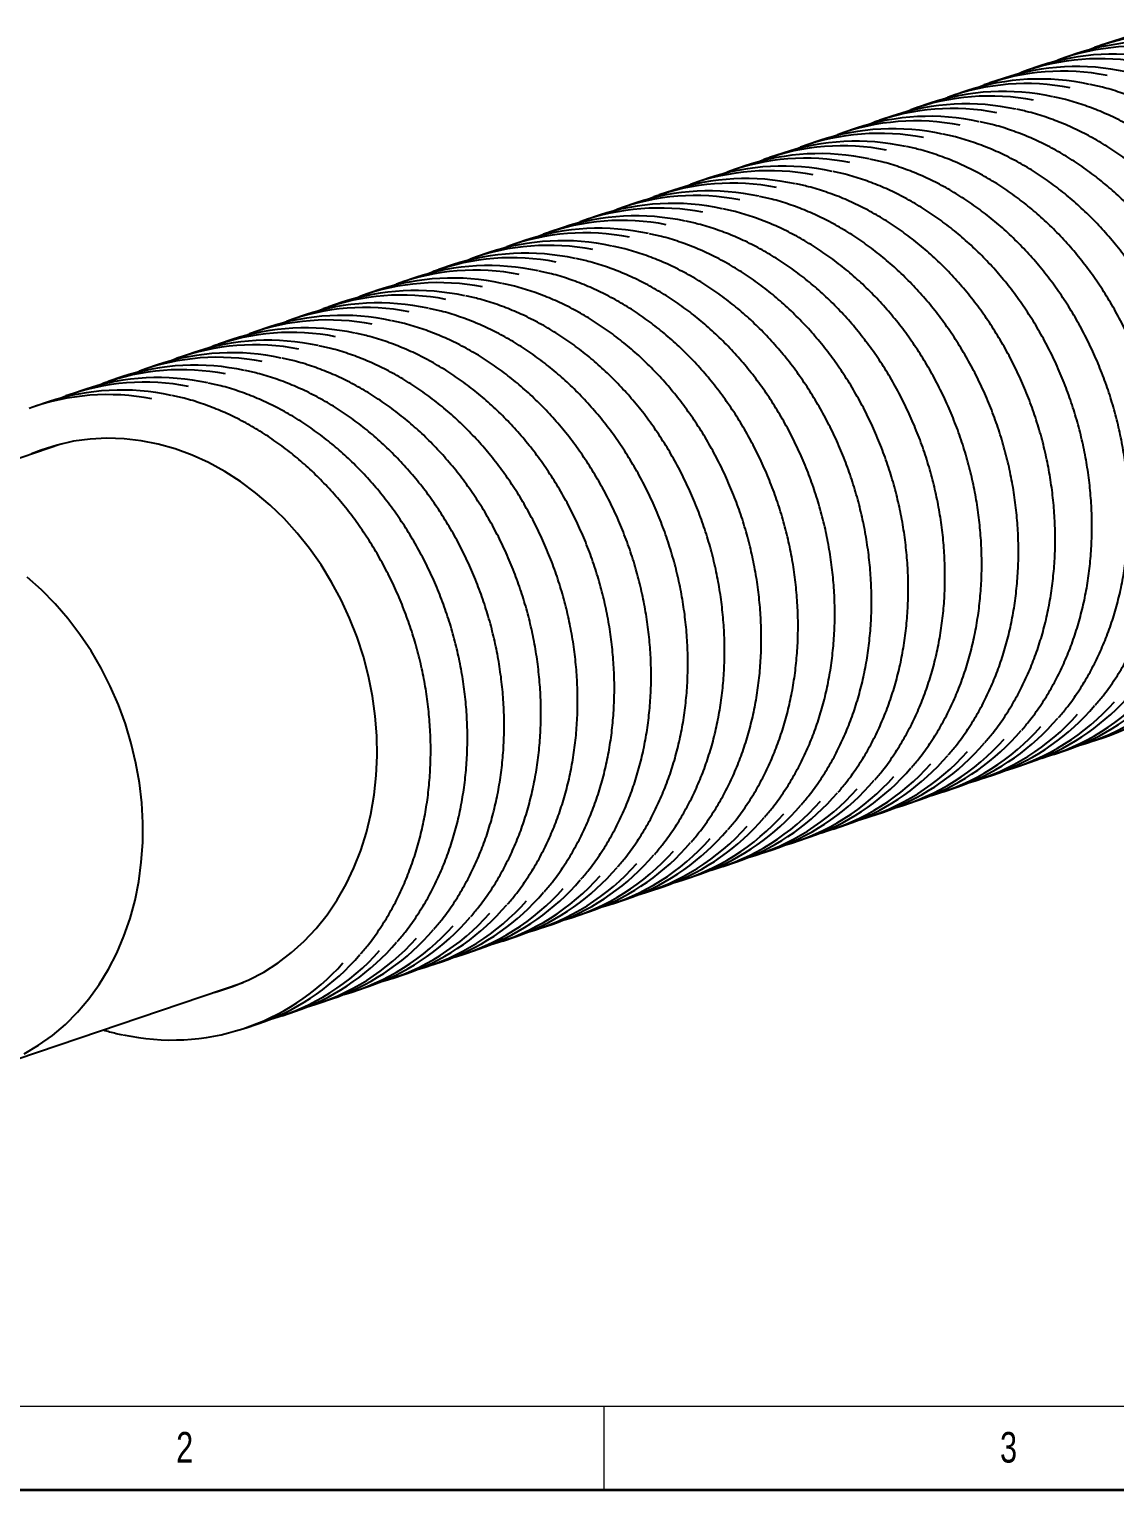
# Model space of a CAD drawing. Header units: millimetres. Extents: x 6 to 413, y 7 to 291.
# Drawn here: x 75.7 to 141.4, y 7.1 to 95.6 of the extents above; entities that cross this region are included whole.
import ezdxf

# ---------------------------------------------------------------- set-up
doc = ezdxf.new("R2010")
doc.units = ezdxf.units.MM
doc.styles.add('SLDTEXTSTYLE2', font='TXT', dxfattribs={"width": 0.75})

msp = doc.modelspace()

# ---------------------------------------------------------------- linework, layer by layer
at = {"color": 7, "linetype": 'Continuous', "lineweight": 25}
for p, q in [((141.3818, 94.8423), (140.5592, 94.5637)), ((139.1568, 94.0888), (138.3342, 93.8102)), ((139.8646, 94.3069), (140.2211, 94.4441)), ((135.4146, 92.8), (135.7711, 92.9372)), ((136.9318, 93.3353), (136.1092, 93.0568)), ((137.6396, 93.5534), (137.9961, 93.6907)), ((133.1896, 92.0465), (133.5461, 92.1837)), ((134.7068, 92.5819), (133.8843, 92.3033)), ((130.9646, 91.293), (131.3211, 91.4303)), ((132.4819, 91.8284), (131.6593, 91.5498)), ((128.0319, 90.3214), (127.2093, 90.0429)), ((128.7396, 90.5396), (129.0961, 90.6768)), ((130.2569, 91.0749), (129.4343, 90.7964)), ((125.8069, 89.568), (124.9843, 89.2894)), ((126.5147, 89.7861), (126.8712, 89.9233)), ((123.5819, 88.8145), (122.7594, 88.5359)), ((124.2897, 89.0326), (124.6462, 89.1698)), ((119.8397, 87.5257), (120.1962, 87.6629)), ((121.3569, 88.061), (120.5344, 87.7825)), ((122.0647, 88.2791), (122.4212, 88.4164)), ((117.6147, 86.7722), (117.9712, 86.9094)), ((119.132, 87.3076), (118.3094, 87.029)), ((114.682, 85.8006), (113.8594, 85.5221)), ((115.3898, 86.0187), (115.7463, 86.156)), ((116.907, 86.5541), (116.0844, 86.2755)), ((112.457, 85.0471), (111.6344, 84.7686)), ((113.1648, 85.2653), (113.5213, 85.4025)), ((110.232, 84.2937), (109.4095, 84.0151)), ((110.9398, 84.5118), (111.2963, 84.649)), ((108.0071, 83.5402), (107.1845, 83.2616)), ((108.7148, 83.7583), (109.0713, 83.8955)), ((104.2648, 82.2514), (104.6213, 82.3886)), ((105.7821, 82.7867), (104.9595, 82.5082)), ((106.4898, 83.0048), (106.8463, 83.1421)), ((102.0399, 81.4979), (102.3964, 81.6351)), ((103.5571, 82.0333), (102.7345, 81.7547)), ((99.1071, 80.5263), (98.2846, 80.2478)), ((99.8149, 80.7444), (100.1714, 80.8817)), ((101.3321, 81.2798), (100.5095, 81.0012)), ((96.8821, 79.7728), (96.0596, 79.4943)), ((97.5899, 79.991), (97.9464, 80.1282)), ((94.6572, 79.0194), (93.8346, 78.7408)), ((95.3649, 79.2375), (95.7214, 79.3747)), ((90.915, 77.7305), (91.2715, 77.8678)), ((92.4322, 78.2659), (91.6096, 77.9873)), ((93.1399, 78.484), (93.4964, 78.6212)), ((88.69, 76.9771), (89.0465, 77.1143)), ((90.2072, 77.5124), (89.3846, 77.2339)), ((86.465, 76.2236), (86.8215, 76.3608)), ((87.9822, 76.759), (87.1596, 76.4804)), ((83.5323, 75.252), (82.7097, 74.9735)), ((84.24, 75.4701), (84.5965, 75.6074)), ((85.7572, 76.0055), (84.9347, 75.7269)), ((81.3073, 74.4985), (80.4847, 74.22)), ((82.015, 74.7167), (82.3715, 74.8539)), ((79.0823, 73.7451), (78.2597, 73.4665)), ((79.79, 73.9632), (80.1465, 74.1004)), ((76.8573, 72.9916), (76.0347, 72.713)), ((77.5651, 73.2097), (77.9216, 73.3469)), ((77.612, 70.4361), (62.5679, 65.3416)), ((76.4214, 70.0682), (75.8418, 69.8367)), ((139.9591, 52.3931), (140.7817, 52.6717)), ((140.7817, 52.6717), (141.1198, 52.7912)), ((137.7341, 51.6396), (138.5567, 51.9182)), ((138.5567, 51.9182), (138.8948, 52.0378)), ((134.1067, 50.4112), (134.4449, 50.5308)), ((135.5091, 50.8862), (136.3317, 51.1647)), ((136.3317, 51.1647), (136.6699, 51.2843)), ((131.0592, 49.3792), (131.8817, 49.6578)), ((131.8817, 49.6578), (132.2199, 49.7773)), ((133.2842, 50.1327), (134.1067, 50.4112)), ((128.8342, 48.6257), (129.6568, 48.9043)), ((129.6568, 48.9043), (129.9949, 49.0239)), ((126.6092, 47.8723), (127.4318, 48.1508)), ((127.4318, 48.1508), (127.7699, 48.2704)), ((124.3842, 47.1188), (125.2068, 47.3974)), ((125.2068, 47.3974), (125.545, 47.5169)), ((120.7568, 45.8904), (121.095, 46.01)), ((122.1592, 46.3653), (122.9818, 46.6439)), ((122.9818, 46.6439), (123.32, 46.7635)), ((117.7093, 44.8584), (118.5319, 45.1369)), ((118.5319, 45.1369), (118.87, 45.2565)), ((119.9343, 45.6119), (120.7568, 45.8904)), ((115.4843, 44.1049), (116.3069, 44.3835)), ((116.3069, 44.3835), (116.645, 44.503)), ((113.2593, 43.3514), (114.0819, 43.63)), ((114.0819, 43.63), (114.42, 43.7496)), ((111.0343, 42.598), (111.8569, 42.8765)), ((111.8569, 42.8765), (112.1951, 42.9961)), ((108.8094, 41.8445), (109.6319, 42.1231)), ((109.6319, 42.1231), (109.9701, 42.2426)), ((105.182, 40.6161), (105.5201, 40.7357)), ((106.5844, 41.091), (107.4069, 41.3696)), ((107.4069, 41.3696), (107.7451, 41.4892)), ((102.1344, 39.5841), (102.957, 39.8626)), ((102.957, 39.8626), (103.2951, 39.9822)), ((104.3594, 40.3376), (105.182, 40.6161)), ((99.9094, 38.8306), (100.732, 39.1092)), ((100.732, 39.1092), (101.0702, 39.2287)), ((97.6844, 38.0771), (98.507, 38.3557)), ((98.507, 38.3557), (98.8452, 38.4753)), ((73.6097, 32.7355), (88.6538, 37.83)), ((95.4595, 37.3237), (96.282, 37.6022)), ((96.282, 37.6022), (96.6202, 37.7218)), ((93.2345, 36.5702), (94.0571, 36.8488)), ((94.0571, 36.8488), (94.3952, 36.9683)), ((89.6071, 35.3418), (89.9452, 35.4614)), ((91.0095, 35.8167), (91.8321, 36.0953)), ((91.8321, 36.0953), (92.1702, 36.2149)), ((88.7845, 35.0633), (89.6071, 35.3418))]:
    msp.add_line(p, q, dxfattribs=at)
at = {"color": 7, "linetype": 'Continuous', "lineweight": 18}
for p, q in [((221.2163, 12.1436), (11.2973, 12.1436)), ((110.4973, 12.1436), (110.4973, 7.1062))]:
    msp.add_line(p, q, dxfattribs=at)
at = {"color": 7, "linetype": 'Continuous', "lineweight": 35}
msp.add_line((6.2734, 7.1062), (413.064, 7.1062), dxfattribs=at)
at = {"color": 7, "linetype": 'Continuous', "lineweight": 25, "flags": 128}
for points in [[(86.8836, 37.2306), (87.1102, 37.2899), (88.0742, 37.5985), (89.0086, 37.9899), (89.9085, 38.4619), (90.7694, 39.0123), (91.5869, 39.6383), (92.3567, 40.3365), (93.0751, 41.1035), (93.7383, 41.9354), (94.3429, 42.828), (94.8859, 43.7766), (95.3645, 44.7764), (95.7763, 45.8224), (96.1191, 46.9093), (96.3912, 48.0314), (96.5913, 49.1831), (96.7183, 50.3584), (96.7715, 51.5515), (96.7507, 52.7562), (96.656, 53.9664), (96.488, 55.176), (96.2473, 56.3786), (95.9353, 57.5683), (95.5535, 58.739), (95.104, 59.8847), (94.5889, 60.9995), (94.011, 62.0779), (93.3731, 63.1142), (92.6785, 64.1032), (91.9307, 65.0399), (91.1337, 65.9195), (90.2913, 66.7375), (89.4079, 67.4897), (88.4881, 68.1723), (87.5365, 68.7819), (86.5579, 69.3153), (85.5573, 69.7698), (84.5399, 70.1431), (83.5108, 70.4333), (82.4753, 70.6389), (81.4386, 70.7589), (80.4061, 70.7926), (79.3829, 70.7399), (78.3743, 70.6011), (77.3855, 70.3768), (76.4214, 70.0682), (76.4214, 70.0682)], [(75.3912, 33.5096), (76.2658, 34.029), (77.0986, 34.6249), (77.8856, 35.2942), (78.6227, 36.0335), (79.306, 36.8392), (79.9323, 37.707), (80.4981, 38.6325), (81.0008, 39.6111), (81.4376, 40.6377), (81.8064, 41.7071), (82.1053, 42.8139), (82.3328, 43.9524), (82.4877, 45.1168), (82.5692, 46.3012), (82.577, 47.4995), (82.5109, 48.7057), (82.3713, 49.9136), (82.1589, 51.117), (81.8749, 52.3098), (81.5206, 53.486), (81.0978, 54.6395), (80.6088, 55.7644), (80.0559, 56.8551), (79.4421, 57.906), (78.7704, 58.9116), (78.0443, 59.867), (77.2675, 60.7672), (76.4439, 61.6076), (75.5777, 62.3839)]]:
    msp.add_lwpolyline(points, dxfattribs=at)
at = {"color": 7, "linetype": 'Continuous', "lineweight": 25}
for centre, radius, start, end in [((145.8093, 81.5228), 14.0361, 77.641025, 108.387091), ((143.5843, 80.7693), 14.0361, 77.641025, 108.387091), ((144.9828, 81.3019), 13.9782, 78.984689, 109.916699), ((140.5328, 79.795), 13.9782, 78.984689, 109.916699), ((141.3593, 80.0158), 14.0361, 77.641025, 108.387091), ((142.7578, 80.5485), 13.9782, 78.984689, 109.916699), ((138.3078, 79.0415), 13.9782, 78.984689, 109.916699), ((139.1343, 79.2624), 14.0361, 77.641025, 108.387091), ((136.0829, 78.2881), 13.9782, 78.984689, 109.916699), ((136.9093, 78.5089), 14.0361, 77.641025, 108.387091), ((133.8579, 77.5346), 13.9782, 78.984689, 109.916699), ((134.6843, 77.7554), 14.0361, 77.641025, 108.387091), ((130.2344, 76.2485), 14.0361, 77.641025, 108.387091), ((131.6329, 76.7811), 13.9782, 78.984689, 109.916699), ((132.4594, 77.0019), 14.0361, 77.641025, 108.387091), ((128.0094, 75.495), 14.0361, 77.641025, 108.387091), ((129.4079, 76.0277), 13.9782, 78.984689, 109.916699), ((124.958, 74.5207), 13.9782, 78.984689, 109.916699), ((125.7844, 74.7415), 14.0361, 77.641025, 108.387091), ((127.1829, 75.2742), 13.9782, 78.984689, 109.916699), ((122.733, 73.7672), 13.9782, 78.984689, 109.916699), ((123.5594, 73.9881), 14.0361, 77.641025, 108.387091), ((120.508, 73.0138), 13.9782, 78.984689, 109.916699), ((121.3345, 73.2346), 14.0361, 77.641025, 108.387091), ((118.283, 72.2603), 13.9782, 78.984689, 109.916699), ((119.1095, 72.4811), 14.0361, 77.641025, 108.387091), ((114.6595, 70.9742), 14.0361, 77.641025, 108.387091), ((116.058, 71.5068), 13.9782, 78.984689, 109.916699), ((116.8845, 71.7277), 14.0361, 77.641025, 108.387091), ((112.4345, 70.2207), 14.0361, 77.641025, 108.387091), ((113.833, 70.7534), 13.9782, 78.984689, 109.916699), ((109.3831, 69.2464), 13.9782, 78.984689, 109.916699), ((110.2095, 69.4672), 14.0361, 77.641025, 108.387091), ((111.6081, 69.9999), 13.9782, 78.984689, 109.916699), ((107.1581, 68.4929), 13.9782, 78.984689, 109.916699), ((107.9846, 68.7138), 14.0361, 77.641025, 108.387091), ((104.9331, 67.7395), 13.9782, 78.984689, 109.916699), ((105.7596, 67.9603), 14.0361, 77.641025, 108.387091), ((102.7081, 66.986), 13.9782, 78.984689, 109.916699), ((103.5346, 67.2068), 14.0361, 77.641025, 108.387091), ((99.0846, 65.6999), 14.0361, 77.641025, 108.387091), ((100.4832, 66.2325), 13.9782, 78.984689, 109.916699), ((101.3096, 66.4534), 14.0361, 77.641025, 108.387091), ((96.8597, 64.9464), 14.0361, 77.641025, 108.387091), ((98.2582, 65.4791), 13.9782, 78.984689, 109.916699), ((93.8082, 63.9721), 13.9782, 78.984689, 109.916699), ((94.6347, 64.1929), 14.0361, 77.641025, 108.387091), ((96.0332, 64.7256), 13.9782, 78.984689, 109.916699), ((91.5832, 63.2186), 13.9782, 78.984689, 109.916699), ((92.4097, 63.4395), 14.0361, 77.641025, 108.387091), ((89.3583, 62.4652), 13.9782, 78.984689, 109.916699), ((90.1847, 62.686), 14.0361, 77.641025, 108.387091), ((85.7347, 61.1791), 14.0361, 77.641025, 108.387091), ((87.1333, 61.7117), 13.9782, 78.984689, 109.916699), ((87.9597, 61.9325), 14.0361, 77.641025, 108.387091), ((83.5098, 60.4256), 14.0361, 77.641025, 108.387091), ((84.9083, 60.9582), 13.9782, 78.984689, 109.916699), ((80.4583, 59.4513), 13.9782, 78.984689, 109.916699), ((81.2848, 59.6721), 14.0361, 77.641025, 108.387091), ((82.6833, 60.2048), 13.9782, 78.984689, 109.916699), ((136.1496, 66.0129), 14.125, 290.602106, 319.574181), ((133.9246, 65.2595), 14.125, 290.602106, 319.574181), ((135.4707, 65.5326), 13.8824, 285.803348, 318.526807), ((131.6996, 64.506), 14.125, 290.602106, 319.574181), ((133.2457, 64.7791), 13.8824, 285.803348, 318.526807), ((128.7957, 63.2722), 13.8824, 285.803348, 318.526807), ((129.4746, 63.7525), 14.125, 290.602106, 319.574181), ((131.0207, 64.0257), 13.8824, 285.803348, 318.526807), ((125.0247, 62.2456), 14.125, 290.602106, 319.574181), ((126.5707, 62.5187), 13.8824, 285.803348, 318.526807), ((127.2496, 62.999), 14.125, 290.602106, 319.574181), ((122.7997, 61.4921), 14.125, 290.602106, 319.574181), ((124.3458, 61.7653), 13.8824, 285.803348, 318.526807), ((120.5747, 60.7386), 14.125, 290.602106, 319.574181), ((122.1208, 61.0118), 13.8824, 285.803348, 318.526807), ((118.3497, 59.9852), 14.125, 290.602106, 319.574181), ((119.8958, 60.2583), 13.8824, 285.803348, 318.526807), ((115.4458, 58.7514), 13.8824, 285.803348, 318.526807), ((116.1247, 59.2317), 14.125, 290.602106, 319.574181), ((117.6708, 59.5048), 13.8824, 285.803348, 318.526807), ((113.2209, 57.9979), 13.8824, 285.803348, 318.526807), ((113.8997, 58.4782), 14.125, 290.602106, 319.574181), ((109.4498, 56.9713), 14.125, 290.602106, 319.574181), ((110.9959, 57.2444), 13.8824, 285.803348, 318.526807), ((111.6748, 57.7247), 14.125, 290.602106, 319.574181), ((107.2248, 56.2178), 14.125, 290.602106, 319.574181), ((108.7709, 56.491), 13.8824, 285.803348, 318.526807), ((104.9998, 55.4643), 14.125, 290.602106, 319.574181), ((106.5459, 55.7375), 13.8824, 285.803348, 318.526807), ((102.7748, 54.7109), 14.125, 290.602106, 319.574181), ((104.3209, 54.984), 13.8824, 285.803348, 318.526807), ((99.871, 53.4771), 13.8824, 285.803348, 318.526807), ((100.5499, 53.9574), 14.125, 290.602106, 319.574181), ((102.0959, 54.2305), 13.8824, 285.803348, 318.526807), ((97.646, 52.7236), 13.8824, 285.803348, 318.526807), ((98.3249, 53.2039), 14.125, 290.602106, 319.574181), ((93.8749, 51.697), 14.125, 290.602106, 319.574181), ((95.421, 51.9701), 13.8824, 285.803348, 318.526807), ((96.0999, 52.4504), 14.125, 290.602106, 319.574181), ((91.6499, 50.9435), 14.125, 290.602106, 319.574181), ((93.196, 51.2167), 13.8824, 285.803348, 318.526807), ((89.4249, 50.19), 14.125, 290.602106, 319.574181), ((90.971, 50.4632), 13.8824, 285.803348, 318.526807), ((87.2, 49.4366), 14.125, 290.602106, 319.574181), ((88.7461, 49.7097), 13.8824, 285.803348, 318.526807), ((84.349, 48.1535), 13.8101, 257.627364, 318.53465), ((84.975, 48.6831), 14.125, 290.602106, 319.574181), ((86.5211, 48.9562), 13.8824, 285.803348, 318.526807)]:
    msp.add_arc(centre, radius, start, end, dxfattribs=at)
for points, knots in [([(151.3854, 58.3917), (151.5465, 58.5793), (151.9422, 59.04), (152.5134, 59.8387), (153.1038, 60.7746), (153.6357, 61.7615), (154.1093, 62.7925), (154.5221, 63.8644), (154.8726, 64.9726), (155.1594, 66.1128), (155.3813, 67.2804), (155.5375, 68.4709), (155.6272, 69.6793), (155.6503, 70.901), (155.6066, 72.131), (155.4963, 73.3645), (155.3198, 74.5965), (155.0778, 75.8222), (154.7714, 77.0367), (154.4016, 78.2352), (153.9701, 79.4129), (153.4784, 80.5652), (152.9286, 81.6874), (152.3227, 82.7751), (151.6633, 83.824), (150.9529, 84.8299), (150.1943, 85.7888), (149.3905, 86.6969), (148.5448, 87.5505), (147.6603, 88.3462), (146.7408, 89.0809), (145.7897, 89.7516), (144.811, 90.3556), (143.8085, 90.8903), (142.7863, 91.3545), (141.7482, 91.7427), (140.8048, 92.0341), (140.2062, 92.1622), (139.9602, 92.2149)], [0, 0, 0, 0, 0.0193796, 0.0475864, 0.0758035, 0.1040305, 0.1322664, 0.1605101, 0.1887606, 0.2170167, 0.2452774, 0.2735418, 0.3018092, 0.3300787, 0.35835, 0.3866225, 0.414896, 0.4431703, 0.4714452, 0.4997207, 0.5279966, 0.5562731, 0.5845499, 0.6128271, 0.6411046, 0.6693822, 0.6976598, 0.7259369, 0.7542131, 0.7824879, 0.8107605, 0.83903, 0.8672955, 0.8955558, 0.9238096, 0.9520558, 0.980293, 1, 1, 1, 1]), ([(149.1604, 57.6382), (149.3215, 57.8258), (149.7173, 58.2865), (150.2884, 59.0852), (150.8788, 60.0212), (151.4107, 61.008), (151.8843, 62.039), (152.2971, 63.1109), (152.6476, 64.2191), (152.9344, 65.3593), (153.1563, 66.527), (153.3125, 67.7174), (153.4023, 68.9258), (153.4254, 70.1475), (153.3816, 71.3775), (153.2713, 72.611), (153.0948, 73.843), (152.8528, 75.0687), (152.5464, 76.2833), (152.1766, 77.4817), (151.7451, 78.6594), (151.2534, 79.8117), (150.7036, 80.9339), (150.0978, 82.0216), (149.4383, 83.0705), (148.7279, 84.0764), (147.9693, 85.0353), (147.1656, 85.9434), (146.3198, 86.797), (145.4354, 87.5927), (144.5158, 88.3274), (143.5648, 88.9981), (142.586, 89.6021), (141.5835, 90.1368), (140.5613, 90.601), (139.5232, 90.9892), (138.5798, 91.2806), (137.9813, 91.4087), (137.7352, 91.4614)], [0, 0, 0, 0, 0.0193796, 0.0475864, 0.0758035, 0.1040305, 0.1322664, 0.1605101, 0.1887606, 0.2170167, 0.2452774, 0.2735418, 0.3018092, 0.3300787, 0.35835, 0.3866225, 0.414896, 0.4431703, 0.4714452, 0.4997207, 0.5279966, 0.5562731, 0.5845499, 0.6128271, 0.6411046, 0.6693822, 0.6976598, 0.7259369, 0.7542131, 0.7824879, 0.8107605, 0.83903, 0.8672955, 0.8955558, 0.9238096, 0.9520558, 0.980293, 1, 1, 1, 1]), ([(146.9354, 56.8847), (147.0966, 57.0723), (147.4923, 57.533), (148.0635, 58.3317), (148.6539, 59.2677), (149.1857, 60.2545), (149.6593, 61.2856), (150.0721, 62.3574), (150.4226, 63.4656), (150.7094, 64.6059), (150.9313, 65.7735), (151.0875, 66.9639), (151.1773, 68.1724), (151.2004, 69.394), (151.1567, 70.624), (151.0463, 71.8575), (150.8698, 73.0896), (150.6279, 74.3153), (150.3214, 75.5298), (149.9517, 76.7283), (149.5201, 77.906), (149.0284, 79.0582), (148.4786, 80.1804), (147.8728, 81.2681), (147.2134, 82.317), (146.5029, 83.3229), (145.7443, 84.2818), (144.9406, 85.1899), (144.0948, 86.0435), (143.2104, 86.8393), (142.2908, 87.574), (141.3398, 88.2446), (140.3611, 88.8487), (139.3586, 89.3834), (138.3363, 89.8475), (137.2982, 90.2357), (136.3549, 90.5272), (135.7563, 90.6553), (135.5102, 90.7079)], [0, 0, 0, 0, 0.0193796, 0.0475864, 0.0758035, 0.1040305, 0.1322664, 0.1605101, 0.1887606, 0.2170167, 0.2452774, 0.2735418, 0.3018092, 0.3300787, 0.35835, 0.3866225, 0.414896, 0.4431703, 0.4714452, 0.4997207, 0.5279966, 0.5562731, 0.5845499, 0.6128271, 0.6411046, 0.6693822, 0.6976598, 0.7259369, 0.7542131, 0.7824879, 0.8107605, 0.83903, 0.8672955, 0.8955558, 0.9238096, 0.9520558, 0.980293, 1, 1, 1, 1]), ([(144.7104, 56.1312), (144.8716, 56.3189), (145.2673, 56.7796), (145.8385, 57.5783), (146.4289, 58.5142), (146.9607, 59.5011), (147.4344, 60.5321), (147.8472, 61.604), (148.1977, 62.7122), (148.4844, 63.8524), (148.7063, 65.02), (148.8625, 66.2104), (148.9523, 67.4189), (148.9754, 68.6405), (148.9317, 69.8706), (148.8213, 71.1041), (148.6448, 72.3361), (148.4029, 73.5618), (148.0964, 74.7763), (147.7267, 75.9748), (147.2951, 77.1525), (146.8034, 78.3047), (146.2536, 79.427), (145.6478, 80.5147), (144.9884, 81.5636), (144.278, 82.5695), (143.5194, 83.5284), (142.7156, 84.4364), (141.8698, 85.2901), (140.9854, 86.0858), (140.0658, 86.8205), (139.1148, 87.4912), (138.1361, 88.0952), (137.1336, 88.6299), (136.1113, 89.0941), (135.0733, 89.4823), (134.1299, 89.7737), (133.5313, 89.9018), (133.2853, 89.9544)], [0, 0, 0, 0, 0.0193796, 0.0475864, 0.0758035, 0.1040305, 0.1322664, 0.1605101, 0.1887606, 0.2170167, 0.2452774, 0.2735418, 0.3018092, 0.3300787, 0.35835, 0.3866225, 0.414896, 0.4431703, 0.4714452, 0.4997207, 0.5279966, 0.5562731, 0.5845499, 0.6128271, 0.6411046, 0.6693822, 0.6976598, 0.7259369, 0.7542131, 0.7824879, 0.8107605, 0.83903, 0.8672955, 0.8955558, 0.9238096, 0.9520558, 0.980293, 1, 1, 1, 1]), ([(142.4854, 55.3778), (142.6466, 55.5654), (143.0423, 56.0261), (143.6135, 56.8248), (144.2039, 57.7608), (144.7358, 58.7476), (145.2094, 59.7786), (145.6222, 60.8505), (145.9727, 61.9587), (146.2595, 63.0989), (146.4814, 64.2666), (146.6375, 65.457), (146.7273, 66.6654), (146.7504, 67.8871), (146.7067, 69.1171), (146.5964, 70.3506), (146.4199, 71.5826), (146.1779, 72.8083), (145.8714, 74.0228), (145.5017, 75.2213), (145.0701, 76.399), (144.5785, 77.5513), (144.0286, 78.6735), (143.4228, 79.7612), (142.7634, 80.8101), (142.053, 81.816), (141.2944, 82.7749), (140.4906, 83.683), (139.6448, 84.5366), (138.7604, 85.3323), (137.8409, 86.067), (136.8898, 86.7377), (135.9111, 87.3417), (134.9086, 87.8764), (133.8864, 88.3406), (132.8483, 88.7288), (131.9049, 89.0202), (131.3063, 89.1483), (131.0603, 89.201)], [0, 0, 0, 0, 0.0193796, 0.0475864, 0.0758035, 0.1040305, 0.1322664, 0.1605101, 0.1887606, 0.2170167, 0.2452774, 0.2735418, 0.3018092, 0.3300787, 0.35835, 0.3866225, 0.414896, 0.4431703, 0.4714452, 0.4997207, 0.5279966, 0.5562731, 0.5845499, 0.6128271, 0.6411046, 0.6693822, 0.6976598, 0.7259369, 0.7542131, 0.7824879, 0.8107605, 0.83903, 0.8672955, 0.8955558, 0.9238096, 0.9520558, 0.980293, 1, 1, 1, 1]), ([(138.0355, 53.8708), (138.1966, 54.0584), (138.5923, 54.5191), (139.1635, 55.3179), (139.7539, 56.2538), (140.2858, 57.2406), (140.7594, 58.2717), (141.1722, 59.3435), (141.5227, 60.4518), (141.8095, 61.592), (142.0314, 62.7596), (142.1876, 63.95), (142.2774, 65.1585), (142.3004, 66.3801), (142.2567, 67.6102), (142.1464, 68.8436), (141.9699, 70.0757), (141.7279, 71.3014), (141.4215, 72.5159), (141.0517, 73.7144), (140.6202, 74.8921), (140.1285, 76.0443), (139.5787, 77.1665), (138.9728, 78.2543), (138.3134, 79.3032), (137.603, 80.3091), (136.8444, 81.268), (136.0406, 82.176), (135.1949, 83.0296), (134.3104, 83.8254), (133.3909, 84.5601), (132.4399, 85.2308), (131.4611, 85.8348), (130.4586, 86.3695), (129.4364, 86.8336), (128.3983, 87.2219), (127.4549, 87.5133), (126.8563, 87.6414), (126.6103, 87.694)], [0, 0, 0, 0, 0.0193796, 0.0475864, 0.0758035, 0.1040305, 0.1322664, 0.1605101, 0.1887606, 0.2170167, 0.2452774, 0.2735418, 0.3018092, 0.3300787, 0.35835, 0.3866225, 0.414896, 0.4431703, 0.4714452, 0.4997207, 0.5279966, 0.5562731, 0.5845499, 0.6128271, 0.6411046, 0.6693822, 0.6976598, 0.7259369, 0.7542131, 0.7824879, 0.8107605, 0.83903, 0.8672955, 0.8955558, 0.9238096, 0.9520558, 0.980293, 1, 1, 1, 1]), ([(140.2605, 54.6243), (140.4216, 54.8119), (140.8173, 55.2726), (141.3885, 56.0713), (141.9789, 57.0073), (142.5108, 57.9941), (142.9844, 59.0251), (143.3972, 60.097), (143.7477, 61.2052), (144.0345, 62.3454), (144.2564, 63.5131), (144.4125, 64.7035), (144.5023, 65.9119), (144.5254, 67.1336), (144.4817, 68.3636), (144.3714, 69.5971), (144.1949, 70.8292), (143.9529, 72.0549), (143.6465, 73.2694), (143.2767, 74.4679), (142.8452, 75.6456), (142.3535, 76.7978), (141.8037, 77.92), (141.1978, 79.0077), (140.5384, 80.0566), (139.828, 81.0625), (139.0694, 82.0214), (138.2656, 82.9295), (137.4199, 83.7831), (136.5354, 84.5789), (135.6159, 85.3136), (134.6648, 85.9842), (133.6861, 86.5882), (132.6836, 87.1229), (131.6614, 87.5871), (130.6233, 87.9753), (129.6799, 88.2668), (129.0813, 88.3949), (128.8353, 88.4475)], [0, 0, 0, 0, 0.0193796, 0.0475864, 0.0758035, 0.1040305, 0.1322664, 0.1605101, 0.1887606, 0.2170167, 0.2452774, 0.2735418, 0.3018092, 0.3300787, 0.35835, 0.3866225, 0.414896, 0.4431703, 0.4714452, 0.4997207, 0.5279966, 0.5562731, 0.5845499, 0.6128271, 0.6411046, 0.6693822, 0.6976598, 0.7259369, 0.7542131, 0.7824879, 0.8107605, 0.83903, 0.8672955, 0.8955558, 0.9238096, 0.9520558, 0.980293, 1, 1, 1, 1]), ([(135.8105, 53.1174), (135.9717, 53.305), (136.3674, 53.7657), (136.9386, 54.5644), (137.529, 55.5003), (138.0608, 56.4872), (138.5344, 57.5182), (138.9472, 58.5901), (139.2977, 59.6983), (139.5845, 60.8385), (139.8064, 62.0061), (139.9626, 63.1966), (140.0524, 64.405), (140.0755, 65.6267), (140.0317, 66.8567), (139.9214, 68.0902), (139.7449, 69.3222), (139.503, 70.5479), (139.1965, 71.7624), (138.8268, 72.9609), (138.3952, 74.1386), (137.9035, 75.2909), (137.3537, 76.4131), (136.7479, 77.5008), (136.0884, 78.5497), (135.378, 79.5556), (134.6194, 80.5145), (133.8157, 81.4226), (132.9699, 82.2762), (132.0855, 83.0719), (131.1659, 83.8066), (130.2149, 84.4773), (129.2362, 85.0813), (128.2336, 85.616), (127.2114, 86.0802), (126.1733, 86.4684), (125.2299, 86.7598), (124.6314, 86.8879), (124.3853, 86.9406)], [0, 0, 0, 0, 0.0193796, 0.0475864, 0.0758035, 0.1040305, 0.1322664, 0.1605101, 0.1887606, 0.2170167, 0.2452774, 0.2735418, 0.3018092, 0.3300787, 0.35835, 0.3866225, 0.414896, 0.4431703, 0.4714452, 0.4997207, 0.5279966, 0.5562731, 0.5845499, 0.6128271, 0.6411046, 0.6693822, 0.6976598, 0.7259369, 0.7542131, 0.7824879, 0.8107605, 0.83903, 0.8672955, 0.8955558, 0.9238096, 0.9520558, 0.980293, 1, 1, 1, 1]), ([(133.5855, 52.3639), (133.7467, 52.5515), (134.1424, 53.0122), (134.7136, 53.8109), (135.304, 54.7469), (135.8358, 55.7337), (136.3094, 56.7647), (136.7222, 57.8366), (137.0728, 58.9448), (137.3595, 60.085), (137.5814, 61.2527), (137.7376, 62.4431), (137.8274, 63.6515), (137.8505, 64.8732), (137.8068, 66.1032), (137.6964, 67.3367), (137.5199, 68.5687), (137.278, 69.7944), (136.9715, 71.009), (136.6018, 72.2074), (136.1702, 73.3851), (135.6785, 74.5374), (135.1287, 75.6596), (134.5229, 76.7473), (133.8635, 77.7962), (133.1531, 78.8021), (132.3945, 79.761), (131.5907, 80.6691), (130.7449, 81.5227), (129.8605, 82.3184), (128.9409, 83.0531), (127.9899, 83.7238), (127.0112, 84.3278), (126.0087, 84.8625), (124.9864, 85.3267), (123.9484, 85.7149), (123.005, 86.0063), (122.4064, 86.1344), (122.1603, 86.1871)], [0, 0, 0, 0, 0.0193796, 0.0475864, 0.0758035, 0.1040305, 0.1322664, 0.1605101, 0.1887606, 0.2170167, 0.2452774, 0.2735418, 0.3018092, 0.3300787, 0.35835, 0.3866225, 0.414896, 0.4431703, 0.4714452, 0.4997207, 0.5279966, 0.5562731, 0.5845499, 0.6128271, 0.6411046, 0.6693822, 0.6976598, 0.7259369, 0.7542131, 0.7824879, 0.8107605, 0.83903, 0.8672955, 0.8955558, 0.9238096, 0.9520558, 0.980293, 1, 1, 1, 1]), ([(131.3605, 51.6104), (131.5217, 51.798), (131.9174, 52.2587), (132.4886, 53.0574), (133.079, 53.9934), (133.6109, 54.9802), (134.0845, 56.0113), (134.4973, 57.0831), (134.8478, 58.1913), (135.1345, 59.3316), (135.3565, 60.4992), (135.5126, 61.6896), (135.6024, 62.8981), (135.6255, 64.1197), (135.5818, 65.3497), (135.4715, 66.5832), (135.295, 67.8153), (135.053, 69.041), (134.7465, 70.2555), (134.3768, 71.454), (133.9452, 72.6317), (133.4536, 73.7839), (132.9037, 74.9061), (132.2979, 75.9938), (131.6385, 77.0427), (130.9281, 78.0486), (130.1695, 79.0075), (129.3657, 79.9156), (128.5199, 80.7692), (127.6355, 81.565), (126.7159, 82.2997), (125.7649, 82.9703), (124.7862, 83.5744), (123.7837, 84.1091), (122.7615, 84.5732), (121.7234, 84.9614), (120.78, 85.2529), (120.1814, 85.381), (119.9354, 85.4336)], [0, 0, 0, 0, 0.01937961, 0.04758636, 0.07580352, 0.10403049, 0.13226636, 0.16051008, 0.18876056, 0.21701668, 0.24527741, 0.27354184, 0.30180917, 0.33007873, 0.35834998, 0.38662253, 0.41489605, 0.44317033, 0.47144525, 0.4997207, 0.52799665, 0.55627305, 0.58454989, 0.61282711, 0.64110461, 0.66938224, 0.69765978, 0.72593688, 0.7542131, 0.78248787, 0.81076046, 0.83903001, 0.8672955, 0.89555579, 0.92380964, 0.9520558, 0.98029304, 1, 1, 1, 1]), ([(129.1356, 50.8569), (129.2967, 51.0446), (129.6924, 51.5053), (130.2636, 52.304), (130.854, 53.2399), (131.3859, 54.2268), (131.8595, 55.2578), (132.2723, 56.3297), (132.6228, 57.4379), (132.9096, 58.5781), (133.1315, 59.7457), (133.2876, 60.9361), (133.3774, 62.1446), (133.4005, 63.3662), (133.3568, 64.5963), (133.2465, 65.8298), (133.07, 67.0618), (132.828, 68.2875), (132.5216, 69.502), (132.1518, 70.7005), (131.7202, 71.8782), (131.2286, 73.0304), (130.6787, 74.1527), (130.0729, 75.2404), (129.4135, 76.2893), (128.7031, 77.2952), (127.9445, 78.2541), (127.1407, 79.1621), (126.2949, 80.0158), (125.4105, 80.8115), (124.491, 81.5462), (123.5399, 82.2169), (122.5612, 82.8209), (121.5587, 83.3556), (120.5365, 83.8198), (119.4984, 84.208), (118.555, 84.4994), (117.9564, 84.6275), (117.7104, 84.6801)], [0, 0, 0, 0, 0.01937961, 0.04758636, 0.07580352, 0.10403049, 0.13226636, 0.16051008, 0.18876056, 0.21701668, 0.24527741, 0.27354184, 0.30180917, 0.33007873, 0.35834998, 0.38662253, 0.41489605, 0.44317033, 0.47144525, 0.4997207, 0.52799665, 0.55627305, 0.58454989, 0.61282711, 0.64110461, 0.66938224, 0.69765978, 0.72593688, 0.7542131, 0.78248787, 0.81076046, 0.83903001, 0.8672955, 0.89555579, 0.92380964, 0.9520558, 0.98029304, 1, 1, 1, 1]), ([(124.6856, 49.35), (124.8467, 49.5376), (125.2425, 49.9983), (125.8136, 50.797), (126.404, 51.733), (126.9359, 52.7198), (127.4095, 53.7508), (127.8223, 54.8227), (128.1728, 55.9309), (128.4596, 57.0711), (128.6815, 58.2388), (128.8377, 59.4292), (128.9275, 60.6376), (128.9506, 61.8593), (128.9068, 63.0893), (128.7965, 64.3228), (128.62, 65.5549), (128.378, 66.7806), (128.0716, 67.9951), (127.7018, 69.1936), (127.2703, 70.3713), (126.7786, 71.5235), (126.2288, 72.6457), (125.623, 73.7334), (124.9635, 74.7823), (124.2531, 75.7882), (123.4945, 76.7471), (122.6908, 77.6552), (121.845, 78.5088), (120.9606, 79.3046), (120.041, 80.0393), (119.09, 80.7099), (118.1112, 81.3139), (117.1087, 81.8486), (116.0865, 82.3128), (115.0484, 82.701), (114.105, 82.9925), (113.5065, 83.1206), (113.2604, 83.1732)], [0, 0, 0, 0, 0.0193796, 0.0475864, 0.0758035, 0.1040305, 0.1322664, 0.1605101, 0.1887606, 0.2170167, 0.2452774, 0.2735418, 0.3018092, 0.3300787, 0.35835, 0.3866225, 0.414896, 0.4431703, 0.4714452, 0.4997207, 0.5279966, 0.5562731, 0.5845499, 0.6128271, 0.6411046, 0.6693822, 0.6976598, 0.7259369, 0.7542131, 0.7824879, 0.8107605, 0.83903, 0.8672955, 0.8955558, 0.9238096, 0.9520558, 0.980293, 1, 1, 1, 1]), ([(126.9106, 50.1035), (127.0717, 50.2911), (127.4674, 50.7518), (128.0386, 51.5505), (128.629, 52.4865), (129.1609, 53.4733), (129.6345, 54.5043), (130.0473, 55.5762), (130.3978, 56.6844), (130.6846, 57.8246), (130.9065, 58.9923), (131.0627, 60.1827), (131.1524, 61.3911), (131.1755, 62.6128), (131.1318, 63.8428), (131.0215, 65.0763), (130.845, 66.3083), (130.603, 67.534), (130.2966, 68.7485), (129.9268, 69.947), (129.4953, 71.1247), (129.0036, 72.277), (128.4538, 73.3992), (127.8479, 74.4869), (127.1885, 75.5358), (126.4781, 76.5417), (125.7195, 77.5006), (124.9157, 78.4087), (124.07, 79.2623), (123.1855, 80.058), (122.266, 80.7927), (121.3149, 81.4634), (120.3362, 82.0674), (119.3337, 82.6021), (118.3115, 83.0663), (117.2734, 83.4545), (116.33, 83.7459), (115.7314, 83.874), (115.4854, 83.9267)], [0, 0, 0, 0, 0.01937961, 0.04758636, 0.07580352, 0.10403049, 0.13226636, 0.16051008, 0.18876056, 0.21701668, 0.24527741, 0.27354184, 0.30180917, 0.33007873, 0.35834998, 0.38662253, 0.41489605, 0.44317033, 0.47144525, 0.4997207, 0.52799665, 0.55627305, 0.58454989, 0.61282711, 0.64110461, 0.66938224, 0.69765978, 0.72593688, 0.7542131, 0.78248787, 0.81076046, 0.83903001, 0.8672955, 0.89555579, 0.92380964, 0.9520558, 0.98029304, 1, 1, 1, 1]), ([(122.4606, 48.5965), (122.6218, 48.7841), (123.0175, 49.2448), (123.5887, 50.0436), (124.1791, 50.9795), (124.7109, 51.9663), (125.1845, 52.9974), (125.5973, 54.0692), (125.9478, 55.1775), (126.2346, 56.3177), (126.4565, 57.4853), (126.6127, 58.6757), (126.7025, 59.8842), (126.7256, 61.1058), (126.6819, 62.3359), (126.5715, 63.5693), (126.395, 64.8014), (126.1531, 66.0271), (125.8466, 67.2416), (125.4769, 68.4401), (125.0453, 69.6178), (124.5536, 70.77), (124.0038, 71.8922), (123.398, 72.98), (122.7386, 74.0289), (122.0281, 75.0348), (121.2695, 75.9937), (120.4658, 76.9017), (119.62, 77.7553), (118.7356, 78.5511), (117.816, 79.2858), (116.865, 79.9565), (115.8863, 80.5605), (114.8838, 81.0952), (113.8615, 81.5593), (112.8234, 81.9476), (111.8801, 82.239), (111.2815, 82.3671), (111.0354, 82.4197)], [0, 0, 0, 0, 0.0193796, 0.0475864, 0.0758035, 0.1040305, 0.1322664, 0.1605101, 0.1887606, 0.2170167, 0.2452774, 0.2735418, 0.3018092, 0.3300787, 0.35835, 0.3866225, 0.414896, 0.4431703, 0.4714452, 0.4997207, 0.5279966, 0.5562731, 0.5845499, 0.6128271, 0.6411046, 0.6693822, 0.6976598, 0.7259369, 0.7542131, 0.7824879, 0.8107605, 0.83903, 0.8672955, 0.8955558, 0.9238096, 0.9520558, 0.980293, 1, 1, 1, 1]), ([(120.2356, 47.8431), (120.3968, 48.0307), (120.7925, 48.4914), (121.3637, 49.2901), (121.9541, 50.226), (122.4859, 51.2129), (122.9596, 52.2439), (123.3724, 53.3158), (123.7229, 54.424), (124.0096, 55.5642), (124.2315, 56.7318), (124.3877, 57.9223), (124.4775, 59.1307), (124.5006, 60.3524), (124.4569, 61.5824), (124.3465, 62.8159), (124.17, 64.0479), (123.9281, 65.2736), (123.6216, 66.4881), (123.2519, 67.6866), (122.8203, 68.8643), (122.3286, 70.0166), (121.7788, 71.1388), (121.173, 72.2265), (120.5136, 73.2754), (119.8032, 74.2813), (119.0446, 75.2402), (118.2408, 76.1483), (117.395, 77.0019), (116.5106, 77.7976), (115.591, 78.5323), (114.64, 79.203), (113.6613, 79.807), (112.6588, 80.3417), (111.6365, 80.8059), (110.5985, 81.1941), (109.6551, 81.4855), (109.0565, 81.6136), (108.8105, 81.6663)], [0, 0, 0, 0, 0.0193796, 0.0475864, 0.0758035, 0.1040305, 0.1322664, 0.1605101, 0.1887606, 0.2170167, 0.2452774, 0.2735418, 0.3018092, 0.3300787, 0.35835, 0.3866225, 0.414896, 0.4431703, 0.4714452, 0.4997207, 0.5279966, 0.5562731, 0.5845499, 0.6128271, 0.6411046, 0.6693822, 0.6976598, 0.7259369, 0.7542131, 0.7824879, 0.8107605, 0.83903, 0.8672955, 0.8955558, 0.9238096, 0.9520558, 0.980293, 1, 1, 1, 1]), ([(118.0107, 47.0896), (118.1718, 47.2772), (118.5675, 47.7379), (119.1387, 48.5366), (119.7291, 49.4726), (120.261, 50.4594), (120.7346, 51.4904), (121.1474, 52.5623), (121.4979, 53.6705), (121.7847, 54.8107), (122.0066, 55.9784), (122.1627, 57.1688), (122.2525, 58.3772), (122.2756, 59.5989), (122.2319, 60.8289), (122.1216, 62.0624), (121.9451, 63.2944), (121.7031, 64.5201), (121.3966, 65.7347), (121.0269, 66.9331), (120.5953, 68.1108), (120.1037, 69.2631), (119.5538, 70.3853), (118.948, 71.473), (118.2886, 72.5219), (117.5782, 73.5278), (116.8196, 74.4867), (116.0158, 75.3948), (115.17, 76.2484), (114.2856, 77.0441), (113.3661, 77.7788), (112.415, 78.4495), (111.4363, 79.0535), (110.4338, 79.5882), (109.4116, 80.0524), (108.3735, 80.4406), (107.4301, 80.732), (106.8315, 80.8601), (106.5855, 80.9128)], [0, 0, 0, 0, 0.01937961, 0.04758636, 0.07580352, 0.10403049, 0.13226636, 0.16051008, 0.18876056, 0.21701668, 0.24527741, 0.27354184, 0.30180917, 0.33007873, 0.35834998, 0.38662253, 0.41489605, 0.44317033, 0.47144525, 0.4997207, 0.52799665, 0.55627305, 0.58454989, 0.61282711, 0.64110461, 0.66938224, 0.69765978, 0.72593688, 0.7542131, 0.78248787, 0.81076046, 0.83903001, 0.8672955, 0.89555579, 0.92380964, 0.9520558, 0.98029304, 1, 1, 1, 1]), ([(115.7857, 46.3361), (115.9468, 46.5237), (116.3425, 46.9844), (116.9137, 47.7831), (117.5041, 48.7191), (118.036, 49.7059), (118.5096, 50.737), (118.9224, 51.8088), (119.2729, 52.917), (119.5597, 54.0573), (119.7816, 55.2249), (119.9377, 56.4153), (120.0275, 57.6238), (120.0506, 58.8454), (120.0069, 60.0754), (119.8966, 61.3089), (119.7201, 62.541), (119.4781, 63.7667), (119.1717, 64.9812), (118.8019, 66.1797), (118.3704, 67.3574), (117.8787, 68.5096), (117.3289, 69.6318), (116.723, 70.7195), (116.0636, 71.7684), (115.3532, 72.7743), (114.5946, 73.7332), (113.7908, 74.6413), (112.9451, 75.4949), (112.0606, 76.2907), (111.1411, 77.0254), (110.19, 77.696), (109.2113, 78.3001), (108.2088, 78.8348), (107.1866, 79.2989), (106.1485, 79.6871), (105.2051, 79.9786), (104.6065, 80.1067), (104.3605, 80.1593)], [0, 0, 0, 0, 0.01937961, 0.04758636, 0.07580352, 0.10403049, 0.13226636, 0.16051008, 0.18876056, 0.21701668, 0.24527741, 0.27354184, 0.30180917, 0.33007873, 0.35834998, 0.38662253, 0.41489605, 0.44317033, 0.47144525, 0.4997207, 0.52799665, 0.55627305, 0.58454989, 0.61282711, 0.64110461, 0.66938224, 0.69765978, 0.72593688, 0.7542131, 0.78248787, 0.81076046, 0.83903001, 0.8672955, 0.89555579, 0.92380964, 0.9520558, 0.98029304, 1, 1, 1, 1]), ([(113.5607, 45.5826), (113.7218, 45.7703), (114.1175, 46.231), (114.6887, 47.0297), (115.2791, 47.9656), (115.811, 48.9525), (116.2846, 49.9835), (116.6974, 51.0554), (117.0479, 52.1636), (117.3347, 53.3038), (117.5566, 54.4714), (117.7128, 55.6618), (117.8026, 56.8703), (117.8256, 58.0919), (117.7819, 59.322), (117.6716, 60.5555), (117.4951, 61.7875), (117.2531, 63.0132), (116.9467, 64.2277), (116.5769, 65.4262), (116.1454, 66.6039), (115.6537, 67.7561), (115.1039, 68.8784), (114.498, 69.9661), (113.8386, 71.015), (113.1282, 72.0209), (112.3696, 72.9798), (111.5658, 73.8878), (110.7201, 74.7415), (109.8356, 75.5372), (108.9161, 76.2719), (107.9651, 76.9426), (106.9863, 77.5466), (105.9838, 78.0813), (104.9616, 78.5455), (103.9235, 78.9337), (102.9801, 79.2251), (102.3816, 79.3532), (102.1355, 79.4058)], [0, 0, 0, 0, 0.01937961, 0.04758636, 0.07580352, 0.10403049, 0.13226636, 0.16051008, 0.18876056, 0.21701668, 0.24527741, 0.27354184, 0.30180917, 0.33007873, 0.35834998, 0.38662253, 0.41489605, 0.44317033, 0.47144525, 0.4997207, 0.52799665, 0.55627305, 0.58454989, 0.61282711, 0.64110461, 0.66938224, 0.69765978, 0.72593688, 0.7542131, 0.78248787, 0.81076046, 0.83903001, 0.8672955, 0.89555579, 0.92380964, 0.9520558, 0.98029304, 1, 1, 1, 1]), ([(109.1107, 44.0757), (109.2719, 44.2633), (109.6676, 44.724), (110.2388, 45.5227), (110.8292, 46.4587), (111.361, 47.4455), (111.8346, 48.4765), (112.2474, 49.5484), (112.598, 50.6566), (112.8847, 51.7968), (113.1066, 52.9645), (113.2628, 54.1549), (113.3526, 55.3633), (113.3757, 56.585), (113.332, 57.815), (113.2216, 59.0485), (113.0451, 60.2806), (112.8032, 61.5063), (112.4967, 62.7208), (112.127, 63.9193), (111.6954, 65.097), (111.2037, 66.2492), (110.6539, 67.3714), (110.0481, 68.4591), (109.3887, 69.508), (108.6783, 70.5139), (107.9197, 71.4728), (107.1159, 72.3809), (106.2701, 73.2345), (105.3857, 74.0303), (104.4661, 74.765), (103.5151, 75.4356), (102.5364, 76.0396), (101.5339, 76.5743), (100.5116, 77.0385), (99.4736, 77.4267), (98.5302, 77.7182), (97.9316, 77.8463), (97.6855, 77.8989)], [0, 0, 0, 0, 0.0193796, 0.0475864, 0.0758035, 0.1040305, 0.1322664, 0.1605101, 0.1887606, 0.2170167, 0.2452774, 0.2735418, 0.3018092, 0.3300787, 0.35835, 0.3866225, 0.414896, 0.4431703, 0.4714452, 0.4997207, 0.5279966, 0.5562731, 0.5845499, 0.6128271, 0.6411046, 0.6693822, 0.6976598, 0.7259369, 0.7542131, 0.7824879, 0.8107605, 0.83903, 0.8672955, 0.8955558, 0.9238096, 0.9520558, 0.980293, 1, 1, 1, 1]), ([(111.3357, 44.8292), (111.4969, 45.0168), (111.8926, 45.4775), (112.4638, 46.2762), (113.0542, 47.2122), (113.586, 48.199), (114.0596, 49.23), (114.4724, 50.3019), (114.8229, 51.4101), (115.1097, 52.5503), (115.3316, 53.718), (115.4878, 54.9084), (115.5776, 56.1168), (115.6007, 57.3385), (115.5569, 58.5685), (115.4466, 59.802), (115.2701, 61.034), (115.0282, 62.2597), (114.7217, 63.4742), (114.352, 64.6727), (113.9204, 65.8504), (113.4287, 67.0027), (112.8789, 68.1249), (112.2731, 69.2126), (111.6136, 70.2615), (110.9032, 71.2674), (110.1446, 72.2263), (109.3409, 73.1344), (108.4951, 73.988), (107.6107, 74.7837), (106.6911, 75.5184), (105.7401, 76.1891), (104.7614, 76.7931), (103.7588, 77.3278), (102.7366, 77.792), (101.6985, 78.1802), (100.7551, 78.4716), (100.1566, 78.5997), (99.9105, 78.6524)], [0, 0, 0, 0, 0.0193796, 0.0475864, 0.0758035, 0.1040305, 0.1322664, 0.1605101, 0.1887606, 0.2170167, 0.2452774, 0.2735418, 0.3018092, 0.3300787, 0.35835, 0.3866225, 0.414896, 0.4431703, 0.4714452, 0.4997207, 0.5279966, 0.5562731, 0.5845499, 0.6128271, 0.6411046, 0.6693822, 0.6976598, 0.7259369, 0.7542131, 0.7824879, 0.8107605, 0.83903, 0.8672955, 0.8955558, 0.9238096, 0.9520558, 0.980293, 1, 1, 1, 1]), ([(106.8857, 43.3222), (107.0469, 43.5098), (107.4426, 43.9705), (108.0138, 44.7693), (108.6042, 45.7052), (109.1361, 46.692), (109.6097, 47.7231), (110.0225, 48.7949), (110.373, 49.9032), (110.6597, 51.0434), (110.8817, 52.211), (111.0378, 53.4014), (111.1276, 54.6099), (111.1507, 55.8315), (111.107, 57.0616), (110.9967, 58.295), (110.8202, 59.5271), (110.5782, 60.7528), (110.2717, 61.9673), (109.902, 63.1658), (109.4704, 64.3435), (108.9788, 65.4957), (108.4289, 66.6179), (107.8231, 67.7057), (107.1637, 68.7546), (106.4533, 69.7605), (105.6947, 70.7194), (104.8909, 71.6274), (104.0451, 72.481), (103.1607, 73.2768), (102.2411, 74.0115), (101.2901, 74.6822), (100.3114, 75.2862), (99.3089, 75.8209), (98.2867, 76.285), (97.2486, 76.6733), (96.3052, 76.9647), (95.7066, 77.0928), (95.4606, 77.1454)], [0, 0, 0, 0, 0.0193796, 0.0475864, 0.0758035, 0.1040305, 0.1322664, 0.1605101, 0.1887606, 0.2170167, 0.2452774, 0.2735418, 0.3018092, 0.3300787, 0.35835, 0.3866225, 0.414896, 0.4431703, 0.4714452, 0.4997207, 0.5279966, 0.5562731, 0.5845499, 0.6128271, 0.6411046, 0.6693822, 0.6976598, 0.7259369, 0.7542131, 0.7824879, 0.8107605, 0.83903, 0.8672955, 0.8955558, 0.9238096, 0.9520558, 0.980293, 1, 1, 1, 1]), ([(104.6608, 42.5688), (104.8219, 42.7564), (105.2176, 43.2171), (105.7888, 44.0158), (106.3792, 44.9517), (106.9111, 45.9386), (107.3847, 46.9696), (107.7975, 48.0415), (108.148, 49.1497), (108.4348, 50.2899), (108.6567, 51.4575), (108.8128, 52.648), (108.9026, 53.8564), (108.9257, 55.0781), (108.882, 56.3081), (108.7717, 57.5416), (108.5952, 58.7736), (108.3532, 59.9993), (108.0468, 61.2138), (107.677, 62.4123), (107.2454, 63.59), (106.7538, 64.7423), (106.2039, 65.8645), (105.5981, 66.9522), (104.9387, 68.0011), (104.2283, 69.007), (103.4697, 69.9659), (102.6659, 70.874), (101.8201, 71.7276), (100.9357, 72.5233), (100.0162, 73.258), (99.0651, 73.9287), (98.0864, 74.5327), (97.0839, 75.0674), (96.0617, 75.5316), (95.0236, 75.9198), (94.0802, 76.2112), (93.4816, 76.3393), (93.2356, 76.392)], [0, 0, 0, 0, 0.01937961, 0.04758636, 0.07580352, 0.10403049, 0.13226636, 0.16051008, 0.18876056, 0.21701668, 0.24527741, 0.27354184, 0.30180917, 0.33007873, 0.35834998, 0.38662253, 0.41489605, 0.44317033, 0.47144525, 0.4997207, 0.52799665, 0.55627305, 0.58454989, 0.61282711, 0.64110461, 0.66938224, 0.69765978, 0.72593688, 0.7542131, 0.78248787, 0.81076046, 0.83903001, 0.8672955, 0.89555579, 0.92380964, 0.9520558, 0.98029304, 1, 1, 1, 1]), ([(102.4358, 41.8153), (102.5969, 42.0029), (102.9926, 42.4636), (103.5638, 43.2623), (104.1542, 44.1983), (104.6861, 45.1851), (105.1597, 46.2161), (105.5725, 47.288), (105.923, 48.3962), (106.2098, 49.5364), (106.4317, 50.7041), (106.5879, 51.8945), (106.6776, 53.1029), (106.7007, 54.3246), (106.657, 55.5546), (106.5467, 56.7881), (106.3702, 58.0201), (106.1282, 59.2458), (105.8218, 60.4604), (105.452, 61.6588), (105.0205, 62.8365), (104.5288, 63.9888), (103.979, 65.111), (103.3731, 66.1987), (102.7137, 67.2476), (102.0033, 68.2535), (101.2447, 69.2124), (100.4409, 70.1205), (99.5952, 70.9741), (98.7107, 71.7698), (97.7912, 72.5045), (96.8401, 73.1752), (95.8614, 73.7792), (94.8589, 74.3139), (93.8367, 74.7781), (92.7986, 75.1663), (91.8552, 75.4577), (91.2566, 75.5858), (91.0106, 75.6385)], [0, 0, 0, 0, 0.01937961, 0.04758636, 0.07580352, 0.10403049, 0.13226636, 0.16051008, 0.18876056, 0.21701668, 0.24527741, 0.27354184, 0.30180917, 0.33007873, 0.35834998, 0.38662253, 0.41489605, 0.44317033, 0.47144525, 0.4997207, 0.52799665, 0.55627305, 0.58454989, 0.61282711, 0.64110461, 0.66938224, 0.69765978, 0.72593688, 0.7542131, 0.78248787, 0.81076046, 0.83903001, 0.8672955, 0.89555579, 0.92380964, 0.9520558, 0.98029304, 1, 1, 1, 1]), ([(100.2108, 41.0618), (100.3719, 41.2494), (100.7677, 41.7101), (101.3388, 42.5088), (101.9292, 43.4448), (102.4611, 44.4316), (102.9347, 45.4627), (103.3475, 46.5345), (103.698, 47.6427), (103.9848, 48.783), (104.2067, 49.9506), (104.3629, 51.141), (104.4527, 52.3495), (104.4758, 53.5711), (104.432, 54.8011), (104.3217, 56.0346), (104.1452, 57.2667), (103.9033, 58.4924), (103.5968, 59.7069), (103.227, 60.9054), (102.7955, 62.0831), (102.3038, 63.2353), (101.754, 64.3575), (101.1482, 65.4452), (100.4887, 66.4941), (99.7783, 67.5), (99.0197, 68.4589), (98.216, 69.367), (97.3702, 70.2206), (96.4858, 71.0164), (95.5662, 71.7511), (94.6152, 72.4217), (93.6364, 73.0258), (92.6339, 73.5605), (91.6117, 74.0246), (90.5736, 74.4128), (89.6302, 74.7043), (89.0317, 74.8324), (88.7856, 74.885)], [0, 0, 0, 0, 0.01937961, 0.04758636, 0.07580352, 0.10403049, 0.13226636, 0.16051008, 0.18876056, 0.21701668, 0.24527741, 0.27354184, 0.30180917, 0.33007873, 0.35834998, 0.38662253, 0.41489605, 0.44317033, 0.47144525, 0.4997207, 0.52799665, 0.55627305, 0.58454989, 0.61282711, 0.64110461, 0.66938224, 0.69765978, 0.72593688, 0.7542131, 0.78248787, 0.81076046, 0.83903001, 0.8672955, 0.89555579, 0.92380964, 0.9520558, 0.98029304, 1, 1, 1, 1]), ([(97.9858, 40.3083), (98.147, 40.496), (98.5427, 40.9567), (99.1139, 41.7554), (99.7043, 42.6913), (100.2361, 43.6782), (100.7097, 44.7092), (101.1225, 45.7811), (101.473, 46.8893), (101.7598, 48.0295), (101.9817, 49.1971), (102.1379, 50.3875), (102.2277, 51.596), (102.2508, 52.8176), (102.2071, 54.0477), (102.0967, 55.2812), (101.9202, 56.5132), (101.6783, 57.7389), (101.3718, 58.9534), (101.0021, 60.1519), (100.5705, 61.3296), (100.0788, 62.4818), (99.529, 63.6041), (98.9232, 64.6918), (98.2638, 65.7407), (97.5533, 66.7466), (96.7947, 67.7055), (95.991, 68.6135), (95.1452, 69.4672), (94.2608, 70.2629), (93.3412, 70.9976), (92.3902, 71.6683), (91.4115, 72.2723), (90.409, 72.807), (89.3867, 73.2712), (88.3486, 73.6594), (87.4053, 73.9508), (86.8067, 74.0789), (86.5606, 74.1315)], [0, 0, 0, 0, 0.0193796, 0.0475864, 0.0758035, 0.1040305, 0.1322664, 0.1605101, 0.1887606, 0.2170167, 0.2452774, 0.2735418, 0.3018092, 0.3300787, 0.35835, 0.3866225, 0.414896, 0.4431703, 0.4714452, 0.4997207, 0.5279966, 0.5562731, 0.5845499, 0.6128271, 0.6411046, 0.6693822, 0.6976598, 0.7259369, 0.7542131, 0.7824879, 0.8107605, 0.83903, 0.8672955, 0.8955558, 0.9238096, 0.9520558, 0.980293, 1, 1, 1, 1]), ([(95.7608, 39.5549), (95.922, 39.7425), (96.3177, 40.2032), (96.8889, 41.0019), (97.4793, 41.9379), (98.0111, 42.9247), (98.4848, 43.9557), (98.8976, 45.0276), (99.2481, 46.1358), (99.5348, 47.276), (99.7567, 48.4437), (99.9129, 49.6341), (100.0027, 50.8425), (100.0258, 52.0642), (99.9821, 53.2942), (99.8717, 54.5277), (99.6952, 55.7597), (99.4533, 56.9854), (99.1468, 58.1999), (98.7771, 59.3984), (98.3455, 60.5761), (97.8538, 61.7284), (97.304, 62.8506), (96.6982, 63.9383), (96.0388, 64.9872), (95.3284, 65.9931), (94.5698, 66.952), (93.766, 67.8601), (92.9202, 68.7137), (92.0358, 69.5094), (91.1162, 70.2441), (90.1652, 70.9148), (89.1865, 71.5188), (88.184, 72.0535), (87.1617, 72.5177), (86.1237, 72.9059), (85.1803, 73.1973), (84.5817, 73.3254), (84.3357, 73.3781)], [0, 0, 0, 0, 0.0193796, 0.0475864, 0.0758035, 0.1040305, 0.1322664, 0.1605101, 0.1887606, 0.2170167, 0.2452774, 0.2735418, 0.3018092, 0.3300787, 0.35835, 0.3866225, 0.414896, 0.4431703, 0.4714452, 0.4997207, 0.5279966, 0.5562731, 0.5845499, 0.6128271, 0.6411046, 0.6693822, 0.6976598, 0.7259369, 0.7542131, 0.7824879, 0.8107605, 0.83903, 0.8672955, 0.8955558, 0.9238096, 0.9520558, 0.980293, 1, 1, 1, 1]), ([(80.181, 34.9608), (80.3101, 34.9203), (80.6956, 34.7995), (81.0853, 34.7206), (81.3444, 34.6681)], [0, 0, 0, 0, 0.3350233, 1, 1, 1, 1])]:
    msp.add_open_spline(points, degree=3, knots=knots, dxfattribs=at)

# ---------------------------------------------------------------- texts
at = {"color": 7, "linetype": 'Continuous', "lineweight": 0, "char_height": 1.8521, "attachment_point": 1, "style": 'SLDTEXTSTYLE2'}
for s, insert in [('2', (84.5965, 10.6063)), ('3', (134.4972, 10.6063))]:
    msp.add_mtext(s, dxfattribs=dict(at, insert=insert))

doc.saveas('drawing.dxf')
